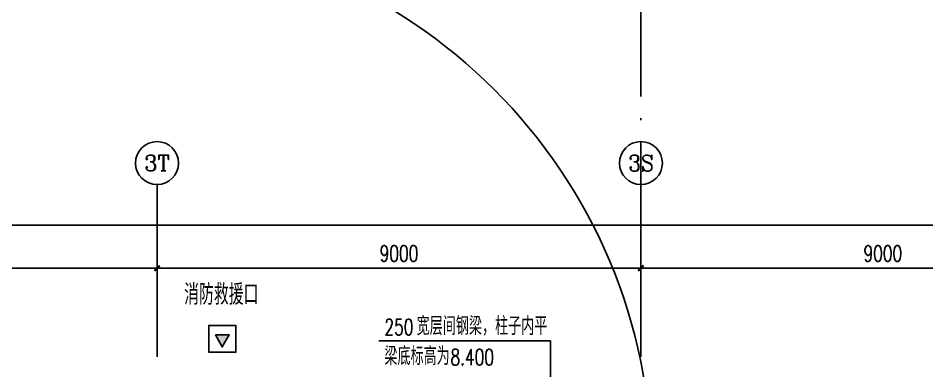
# Model space of a CAD drawing. Extents: x -1313754 to 847533, y 489853 to 941203.
# Drawn here: x -284437 to -267535, y 622760 to 629320 of the extents above; entities that cross this region are included whole.
import ezdxf
from ezdxf.enums import TextEntityAlignment as Align

# ---------------------------------------------------------------- set-up
doc = ezdxf.new("R2010")
doc.units = 0
doc.header["$LTSCALE"] = 1000
doc.header["$MEASUREMENT"] = 0
doc.linetypes.add('DOTE', pattern=[2.42, 2, -0.2, 0.02, -0.2])
doc.layers.get('Defpoints').update_dxf_attribs({"color": 210})
for name, color, linetype in [('A-AXIS-D', 1, 'Continuous'), ('A-AXIS-DOTE', 14, 'DOTE'), ('A-AXIS-DP', 126, 'Continuous'), ('A-AXIS-SYMB', 3, 'Continuous'), ('A-LIN-V', 9, 'Continuous'), ('A-TEXT', 61, 'Continuous'), ('AS-WALL', 40, 'Continuous'), ('PUB_TEXT', 7, 'Continuous'), ('RP-N2-01$0$$0$A-WIND-J', 1, 'Continuous'), ('RP-N2-01$0$A-WIND-J', 3, 'Continuous'), ('SB_ZF消火栓', 10, 'Continuous'), ('SB_ZF消火栓M', 10, 'Continuous')]:
    doc.layers.add(name, color=color, linetype=linetype)
doc.styles.add('_TCH_AXIS', font='COMPLEX', dxfattribs={"bigfont": 'GBCBIG'})
doc.styles.add('_TCH_DIM', font='SIMPLEX', dxfattribs={"bigfont": 'GBCBIG'})
doc.styles.add('_TCH_DIM_T3', font='SIMPLEX', dxfattribs={"width": 0.705882, "bigfont": 'GBCBIG'})
doc.dimstyles.new('_TCH_ARCH&&100', dxfattribs={"dimtxt": 297.5, "dimasz": 100, "dimexe": 100, "dimexo": 100, "dimgap": 126.25, "dimtad": 1, "dimdec": 0, "dimzin": 0, "dimdsep": 46, "dimtxsty": '_TCH_DIM_T3', "dimblk": 'ARCHTICK', "dimcen": 0.09, "dimclrt": 7, "dimazin": 2, "dimtfac": 1, "dimtdec": 0, "dimtix": 1, "dimtmove": 2, "dimatfit": 3, "dimfxl": 0, "dimtolj": 1, "dimtzin": 0, "dimarcsym": 0})

# ---------------------------------------------------------------- blocks, each defined once
blk = doc.blocks.new('_ArchTick')
at = {"color": 0, "linetype": 'ByBlock', "const_width": 0.4}
blk.add_lwpolyline([(-0.5, -0.5), (0.5, 0.5)], dxfattribs=at)
blk = doc.blocks.new('*D1414')
at = {"layer": 'A-AXIS-D', "color": 0, "lineweight": -2}
for p, q in [((-70118, -180910), (-70118, -180052)), ((-70118, -180152), (-61118, -180152)), ((-61118, -180910), (-61118, -180052))]:
    blk.add_line(p, q, dxfattribs=at)
at = {"layer": 'Defpoints', "color": 0}
for p in [(-61118, -180152), (-70118, -181010), (-61118, -181010)]:
    blk.add_point(p, dxfattribs=at)
at = {"layer": 'A-AXIS-D', "color": 0, "lineweight": -2, "xscale": 100, "yscale": 100, "zscale": 100, "rotation": 180}
blk.add_blockref('_ArchTick', (-70118, -180152), dxfattribs=at)
at = {"layer": 'A-AXIS-D', "color": 0, "lineweight": -2, "xscale": 100, "yscale": 100, "zscale": 100}
blk.add_blockref('_ArchTick', (-61118, -180152), dxfattribs=at)
at = {"layer": 'A-AXIS-D', "color": 7, "insert": (-65618, -179877), "char_height": 297.5, "attachment_point": 5, "style": '_TCH_DIM_T3'}
blk.add_mtext('\\A1;9000', dxfattribs=at)
blk = doc.blocks.new('*D1415')
at = {"layer": 'A-AXIS-D', "color": 0, "lineweight": -2}
for p, q in [((-61118, -180910), (-61118, -180052)), ((-61118, -180152), (-52118, -180152)), ((-52118, -180910), (-52118, -180052))]:
    blk.add_line(p, q, dxfattribs=at)
at = {"layer": 'Defpoints', "color": 0}
for p in [(-52118, -180152), (-61118, -181010), (-52118, -181010)]:
    blk.add_point(p, dxfattribs=at)
at = {"layer": 'A-AXIS-D', "color": 0, "lineweight": -2, "xscale": 100, "yscale": 100, "zscale": 100, "rotation": 180}
blk.add_blockref('_ArchTick', (-61118, -180152), dxfattribs=at)
at = {"layer": 'A-AXIS-D', "color": 0, "lineweight": -2, "xscale": 100, "yscale": 100, "zscale": 100}
blk.add_blockref('_ArchTick', (-52118, -180152), dxfattribs=at)
at = {"layer": 'A-AXIS-D', "color": 7, "insert": (-56618, -179877), "char_height": 297.5, "attachment_point": 5, "style": '_TCH_DIM_T3'}
blk.add_mtext('\\A1;9000', dxfattribs=at)
blk = doc.blocks.new('*D1416')
at = {"layer": 'A-AXIS-D', "color": 0, "lineweight": -2}
for p, q in [((-52118, -180910), (-52118, -180052)), ((-52118, -180152), (-43118, -180152)), ((-43118, -180910), (-43118, -180052))]:
    blk.add_line(p, q, dxfattribs=at)
at = {"layer": 'Defpoints', "color": 0}
for p in [(-43118, -180152), (-52118, -181010), (-43118, -181010)]:
    blk.add_point(p, dxfattribs=at)
at = {"layer": 'A-AXIS-D', "color": 0, "lineweight": -2, "xscale": 100, "yscale": 100, "zscale": 100, "rotation": 180}
blk.add_blockref('_ArchTick', (-52118, -180152), dxfattribs=at)
at = {"layer": 'A-AXIS-D', "color": 0, "lineweight": -2, "xscale": 100, "yscale": 100, "zscale": 100}
blk.add_blockref('_ArchTick', (-43118, -180152), dxfattribs=at)
at = {"layer": 'A-AXIS-D', "color": 7, "insert": (-47618, -179877), "char_height": 297.5, "attachment_point": 5, "style": '_TCH_DIM_T3'}
blk.add_mtext('\\A1;9000', dxfattribs=at)
blk = doc.blocks.new('*D1433')
at = {"layer": 'A-AXIS-D', "color": 0, "lineweight": -2}
for p, q in [((-93018, -180810), (-93018, -179252)), ((92682, -180810), (92682, -179252)), ((-93018, -179352), (92682, -179352))]:
    blk.add_line(p, q, dxfattribs=at)
at = {"layer": 'Defpoints', "color": 0}
for p in [(92682, -179352), (-93018, -180910), (92682, -180910)]:
    blk.add_point(p, dxfattribs=at)
at = {"layer": 'A-AXIS-D', "color": 0, "lineweight": -2, "xscale": 100, "yscale": 100, "zscale": 100, "rotation": 180}
blk.add_blockref('_ArchTick', (-93018, -179352), dxfattribs=at)
at = {"layer": 'A-AXIS-D', "color": 0, "lineweight": -2, "xscale": 100, "yscale": 100, "zscale": 100}
blk.add_blockref('_ArchTick', (92682, -179352), dxfattribs=at)
at = {"layer": 'A-AXIS-D', "color": 7, "insert": (-168, -179077), "char_height": 297.5, "attachment_point": 5, "style": '_TCH_DIM_T3'}
blk.add_mtext('\\A1;185700', dxfattribs=at)
blk = doc.blocks.new('3243243')
at = {"layer": 'A-AXIS-SYMB'}
for p, q in [((-274535.8, 623320), (-277730, 623320)), ((-274535.8, 620480), (-274535.8, 623320))]:
    blk.add_line(p, q, dxfattribs=at)
at = {"layer": 'PUB_TEXT', "style": '_TCH_DIM', "width": 0.705882}
for s, p in [('250', (-277625, 623425)), ('8.400', (-276396.3, 622865))]:
    blk.add_text(s, height=297.5, dxfattribs=at).set_placement(p)
at = {"layer": 'PUB_TEXT', "style": '_TCH_DIM'}
for s, p in [('宽层间钢梁，柱子内平', (-277025, 623425)), ('梁底标高为', (-277625, 622865))]:
    blk.add_text(s, height=337.59, dxfattribs=at).set_placement(p)
blk = doc.blocks.new('RP-N2-01$0$$0$xfjy')
at = {"layer": 'RP-N2-01$0$$0$A-WIND-J'}
h = blk.add_hatch(color=256, dxfattribs=at)
h.dxf.hatch_style = 1
h.paths.add_polyline_path([(1141876, -26214), (1142135, -26214), (1142005, -25989)])
at = {"layer": 'RP-N2-01$0$$0$A-WIND-J', "const_width": 25}
blk.add_lwpolyline([(1141755, -25889), (1141755, -26389), (1142255, -26389), (1142255, -25889)], close=True, dxfattribs=at)
at = {"layer": 'RP-N2-01$0$$0$A-WIND-J'}
for points in [[(1141755, -26389), (1142255, -26389), (1142255, -25889), (1141755, -25889)], [(1141876, -26214), (1142135, -26214), (1142005, -25989)]]:
    blk.add_lwpolyline(points, close=True, dxfattribs=at)
blk = doc.blocks.new('RP-N2-01$0$xfjy')
at = {"layer": 'RP-N2-01$0$$0$A-WIND-J'}
blk.add_blockref('RP-N2-01$0$$0$xfjy', (0, 0), dxfattribs=at)
blk = doc.blocks.new('1232')
at = {"layer": 'RP-N2-01$0$A-WIND-J', "xscale": -1, "rotation": 180}
blk.add_blockref('RP-N2-01$0$xfjy', (-1422645, 597215, 0), dxfattribs=at)
at = {"layer": 'A-TEXT', "style": '_TCH_DIM'}
blk.add_text('消防救援口', height=384.1, dxfattribs=at).set_placement((-281351, 623989, 0))
blk = doc.blocks.new('A$C5D961328')
at = {"layer": 'A-LIN-V', "ltscale": 500}
blk.add_circle((350, 40), 10001, dxfattribs=at)
blk = doc.blocks.new('we42342343234')
at = {"layer": 'SB_ZF消火栓M', "rotation": 180}
blk.add_blockref('A$C5D961328', (-282304, 620960), dxfattribs=at)
blk = doc.blocks.new('234243242332')
at = {"layer": 'SB_ZF消火栓'}
blk.add_blockref('we42342343234', (0, 0), dxfattribs=at)
blk = doc.blocks.new('dote')
at = {"layer": 'A-AXIS-D'}
for centre in [(-61117.8, -178196), (-52117.8, -178196)]:
    blk.add_circle(centre, 400, dxfattribs=at)
at = {"layer": 'A-AXIS-DOTE', "ltscale": 2}
for p, q in [((-52117.8, -264080), (-52117.8, -75950)), ((-61117.8, -264080), (-61117.8, -178600))]:
    blk.add_line(p, q, dxfattribs=at)
at = {"layer": 'PUB_TEXT', "style": '_TCH_AXIS'}
for s, height, p, p2 in [('3T', 294.28, (-61356, -178343.2), (-60879.6, -178343.2)), ('3S', 300.65, (-52354, -178346.4), (-51881.6, -178346.4))]:
    blk.add_text(s, height=height, dxfattribs=at).set_placement(p, p2, align=Align.FIT)
at = {"layer": 'A-AXIS-D'}
for base, p1, p2, picture, middle in [((92682.2, -179352.2), (-93017.8, -180910.2), (92682.2, -180910.2), '*D1433', (-167.8, -179077.2)), ((-61117.8, -180152.2), (-70117.8, -181010.2), (-61117.8, -181010.2), '*D1414', (-65617.8, -179877.2)), ((-52117.8, -180152.2), (-61117.8, -181010.2), (-52117.8, -181010.2), '*D1415', (-56617.8, -179877.2)), ((-43117.8, -180152.2), (-52117.8, -181010.2), (-43117.8, -181010.2), '*D1416', (-47617.8, -179877.2))]:
    dim = blk.add_linear_dim(base=base, p1=p1, p2=p2, angle=0, dimstyle='_TCH_ARCH&&100', override={"dimgap": 0}, dxfattribs=at)
    dim.commit()
    dim.dimension.update_dxf_attribs({"geometry": picture, "text_midpoint": middle, "dimtype": 161})

msp = doc.modelspace()

# ---------------------------------------------------------------- block references
msp.add_blockref('1232', (0, 0))
at = {"layer": 'A-AXIS-DP'}
msp.add_blockref('3243243', (0, 0), dxfattribs=at)
at = {"layer": 'AS-WALL'}
msp.add_blockref('dote', (-220736.4, 804820), dxfattribs=at)
at = {"layer": 'SB_ZF消火栓', "linetype": 'Continuous'}
msp.add_blockref('234243242332', (0, 0), dxfattribs=at)

doc.saveas('drawing.dxf')
